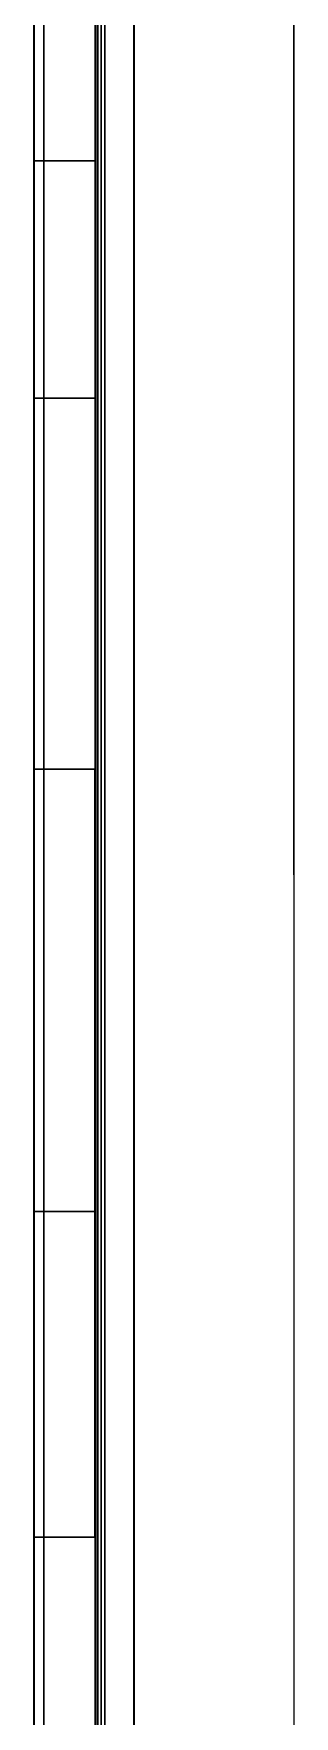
# Model space of a CAD drawing. Header units: inches. Extents: x 1 to 101, y 1 to 36.
# Drawn here: x 26.43 to 27.77, y 18.22 to 26.88 of the extents above; entities that cross this region are included whole.
import ezdxf

# ---------------------------------------------------------------- set-up
doc = ezdxf.new("R2010")
doc.units = ezdxf.units.IN
doc.header["$MEASUREMENT"] = 0
doc.layers.add('Default', color=7, linetype='Continuous')

msp = doc.modelspace()

# ---------------------------------------------------------------- linework, layer by layer
at = {"layer": 'Default', "color": 9, "lineweight": 0, "true_color": 0xcbcbcb, "transparency": 33554687}
for p, q in [((27.7645, 33.4012), (27.7698, 8.4782)), ((27.7698, 8.4782), (27.7694, 33.4054)), ((26.9461, 17.231), (26.9461, 30.178))]:
    msp.add_line(p, q, dxfattribs=at).dxf.unprotected_set("ltscale", 0)
at = {"layer": 'Default', "color": 7, "lineweight": 15, "ltscale": 5.332711, "transparency": 33554687}
for p, q in [((27.7698, 8.4782), (27.7694, 33.4054)), ((26.7504, 30.1779), (26.7504, 14.1652)), ((26.7612, 30.178), (26.7612, 14.1652)), ((26.7774, 14.1652), (26.7774, 30.1781)), ((26.7966, 30.1781), (26.7966, 14.1652)), ((26.4832, 26.2224), (26.4832, 27.7459)), ((26.4832, 26.2224), (26.4312, 26.2224)), ((26.4832, 26.2224), (26.7466, 26.2224)), ((26.4832, 25.001), (26.4832, 26.2224)), ((26.4832, 25.001), (26.4312, 25.001)), ((26.7466, 25.001), (26.4832, 25.001)), ((26.4832, 23.0923), (26.4832, 25.001)), ((26.4312, 23.0923), (26.4832, 23.0923)), ((26.4832, 23.0923), (26.7466, 23.0923)), ((26.4832, 20.8162), (26.4832, 23.0923)), ((26.4832, 20.8162), (26.4312, 20.8162)), ((26.7466, 20.8162), (26.4832, 20.8162)), ((26.4832, 19.1398), (26.4832, 20.8162)), ((26.4832, 19.1398), (26.4312, 19.1398)), ((26.7466, 19.1398), (26.4832, 19.1398)), ((26.4832, 17.404), (26.4832, 19.1398))]:
    msp.add_line(p, q, dxfattribs=at)
at = {"layer": 'Default', "color": 253, "lineweight": 0, "true_color": 0xb4b4b4, "transparency": 33554687}
for p, q in [((26.7504, 14.1652), (26.7504, 30.1779)), ((26.7504, 30.1779), (26.7504, 14.1652)), ((26.7612, 30.178), (26.7612, 14.1652)), ((26.7466, 26.2224), (26.7466, 27.7459)), ((26.7466, 25.001), (26.7466, 26.2224)), ((26.7466, 23.0923), (26.7466, 25.001)), ((26.7466, 20.8162), (26.7466, 23.0923)), ((26.4312, 19.1398), (26.4312, 20.8162)), ((26.4312, 20.8162), (26.4832, 20.8162)), ((26.4832, 20.8162), (26.7466, 20.8162)), ((26.4832, 19.1398), (26.4832, 20.8162)), ((26.4832, 20.8162), (26.4832, 19.1398)), ((26.7466, 20.8162), (26.7466, 19.1398)), ((26.7466, 19.1398), (26.7466, 20.8162)), ((26.4832, 19.1398), (26.4312, 19.1398)), ((26.7466, 19.1398), (26.4832, 19.1398)), ((26.7466, 17.404), (26.7466, 19.1398))]:
    msp.add_line(p, q, dxfattribs=at).dxf.unprotected_set("ltscale", 0)
at = {"layer": 'Default', "color": 9, "lineweight": 0, "true_color": 0xc8c8c8, "transparency": 33554687}
for p, q in [((26.7612, 14.1652), (26.7612, 30.178)), ((26.7774, 30.1781), (26.7774, 14.1652)), ((26.4312, 20.8162), (26.4312, 23.0923)), ((26.4312, 23.0923), (26.4832, 23.0923)), ((26.4832, 23.0923), (26.7466, 23.0923)), ((26.4832, 20.8162), (26.4832, 23.0923)), ((26.4832, 23.0923), (26.4832, 20.8162)), ((26.7466, 23.0923), (26.7466, 20.8162)), ((26.4832, 20.8162), (26.4312, 20.8162)), ((26.7466, 20.8162), (26.4832, 20.8162))]:
    msp.add_line(p, q, dxfattribs=at).dxf.unprotected_set("ltscale", 0)
at = {"layer": 'Default', "color": 9, "lineweight": 0, "true_color": 0xc9c9c9, "transparency": 33554687}
for p, q in [((26.7774, 14.1652), (26.7774, 30.1781)), ((26.7966, 30.1781), (26.7966, 14.1652))]:
    msp.add_line(p, q, dxfattribs=at).dxf.unprotected_set("ltscale", 0)
at = {"layer": 'Default', "color": 254, "lineweight": 0, "true_color": 0xcccccc, "transparency": 33554687}
for p, q in [((26.7966, 14.1652), (26.7966, 30.1781)), ((26.9461, 30.178), (26.9461, 17.231))]:
    msp.add_line(p, q, dxfattribs=at).dxf.unprotected_set("ltscale", 0)
at = {"layer": 'Default', "color": 7, "lineweight": 35, "ltscale": 5.332711, "transparency": 33554687}
for p, q in [((26.9461, 30.178), (26.9461, 17.231)), ((26.4312, 27.7461), (26.4312, 26.2224)), ((26.7466, 27.7459), (26.7466, 26.2224)), ((26.4312, 26.2224), (26.4312, 25.001)), ((26.7466, 26.2224), (26.7466, 25.001)), ((26.4312, 25.001), (26.4312, 23.0923)), ((26.7466, 25.001), (26.7466, 23.0923)), ((26.4312, 23.0923), (26.4312, 20.8162)), ((26.7466, 20.8162), (26.7466, 23.0923)), ((26.4312, 20.8162), (26.4312, 19.1398)), ((26.7466, 19.1398), (26.7466, 20.8162)), ((26.4312, 19.1398), (26.4312, 17.404)), ((26.7466, 19.1398), (26.7466, 17.404))]:
    msp.add_line(p, q, dxfattribs=at)
at = {"layer": 'Default', "color": 252, "lineweight": 0, "true_color": 0x989898, "transparency": 33554687}
for p, q in [((26.4312, 26.2224), (26.4312, 27.7461)), ((26.4832, 26.2224), (26.4832, 27.7459)), ((26.4832, 27.7459), (26.4832, 26.2224)), ((26.7466, 27.7459), (26.7466, 26.2224)), ((26.4832, 26.2224), (26.4312, 26.2224)), ((26.7466, 26.2224), (26.4832, 26.2224))]:
    msp.add_line(p, q, dxfattribs=at).dxf.unprotected_set("ltscale", 0)
at = {"layer": 'Default', "color": 253, "lineweight": 0, "transparency": 33554687}
for p, q in [((26.4312, 25.001), (26.4312, 26.2224)), ((26.4312, 26.2224), (26.4832, 26.2224)), ((26.4832, 26.2224), (26.4832, 25.001)), ((26.4832, 25.001), (26.4832, 26.2224)), ((26.4832, 26.2224), (26.7466, 26.2224)), ((26.7466, 26.2224), (26.7466, 25.001)), ((26.4832, 25.001), (26.4312, 25.001)), ((26.7466, 25.001), (26.4832, 25.001))]:
    msp.add_line(p, q, dxfattribs=at).dxf.unprotected_set("ltscale", 0)
at = {"layer": 'Default', "color": 9, "lineweight": 0, "true_color": 0xcacaca, "transparency": 33554687}
for p, q in [((26.4312, 23.0923), (26.4312, 25.001)), ((26.4312, 25.001), (26.4832, 25.001)), ((26.4832, 25.001), (26.7466, 25.001)), ((26.4832, 23.0923), (26.4832, 25.001)), ((26.4832, 25.001), (26.4832, 23.0923)), ((26.7466, 25.001), (26.7466, 23.0923)), ((26.4832, 23.0923), (26.4312, 23.0923)), ((26.7466, 23.0923), (26.4832, 23.0923))]:
    msp.add_line(p, q, dxfattribs=at).dxf.unprotected_set("ltscale", 0)
at = {"layer": 'Default', "color": 253, "lineweight": 0, "true_color": 0x9b9b9b, "transparency": 33554687}
for p, q in [((26.4312, 17.404), (26.4312, 19.1398)), ((26.4312, 19.1398), (26.4832, 19.1398)), ((26.4832, 19.1398), (26.7466, 19.1398)), ((26.4832, 17.404), (26.4832, 19.1398)), ((26.4832, 19.1398), (26.4832, 17.404)), ((26.7466, 19.1398), (26.7466, 17.404))]:
    msp.add_line(p, q, dxfattribs=at).dxf.unprotected_set("ltscale", 0)

doc.saveas('drawing.dxf')
